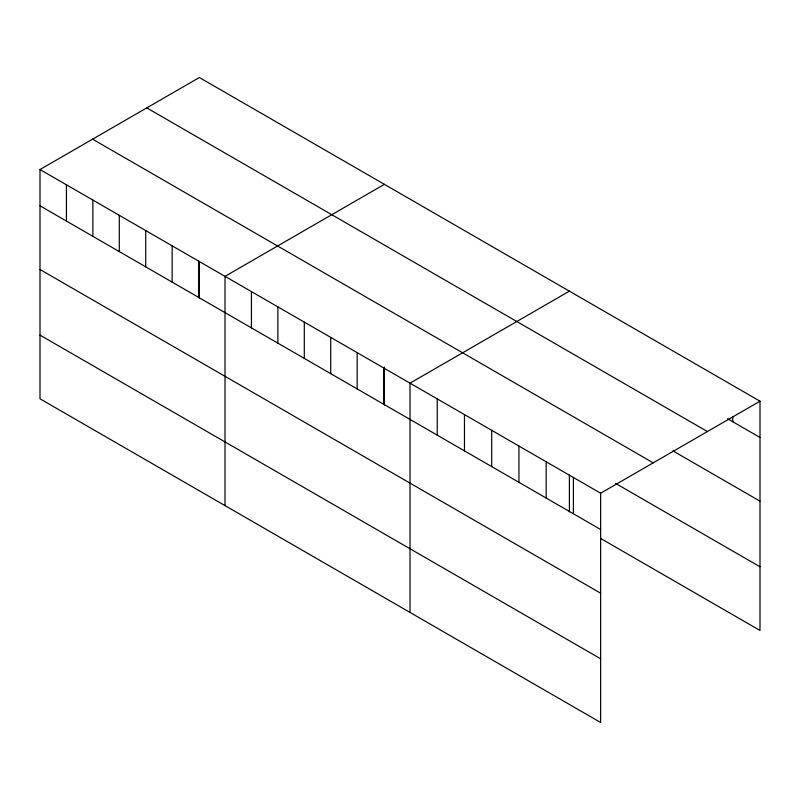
<?xml version="1.0" encoding="UTF-8"?>
<svg xmlns="http://www.w3.org/2000/svg" width="800" height="800" viewBox="0 0 800 800"><rect width="100%" height="100%" fill="white"/><g stroke="black" fill="none" stroke-linecap="round" stroke-linejoin="round"><path stroke-width="1.2" d="M40 169.54L600.63 493.21L600.63 722.48L40 398.8L40 169.54L199.37 77.52L760 401.2L760 630.46L600.81 538.55M384.38 184.34L225.01 276.35L225.01 505.62M569.39 291.15L410.01 383.16L410.01 612.43M600.63 493.21L760 401.2M727.53 418.73L760 437.48M146.78 107.89L707.41 431.56M673.07 450.97L760 501.16M92.59 139.17L653.22 462.85M615.47 483.33L760 566.78M40 205.81L600.63 529.49M40 269.5L600.63 593.18M40 335.12L600.63 658.79M732.77 416.92L732.77 421.75M573.4 477.49L573.4 513.77M569.39 475.1L569.39 511.84M546.17 461.77L546.17 498.05M518.93 446.05L518.93 482.33M491.7 430.33L491.7 466.6M464.47 414.6L464.47 450.88M437.24 398.88L437.24 435.16M384.38 367.06L384.38 405.03M383.58 367.9L383.58 404.18M357.15 352.64L357.15 388.92M330.72 337.38L330.72 373.66M304.3 322.13L304.3 358.4M277.87 306.87L277.87 343.15M251.44 291.61L251.44 327.89M199.37 261.47L199.37 298.22M198.58 261.09L198.58 297.37M172.15 245.83L172.15 282.11M145.72 230.57L145.72 266.85M119.29 215.31L119.29 251.59M92.86 200.05L92.86 236.33M66.43 184.8L66.43 221.07"/></g></svg>
